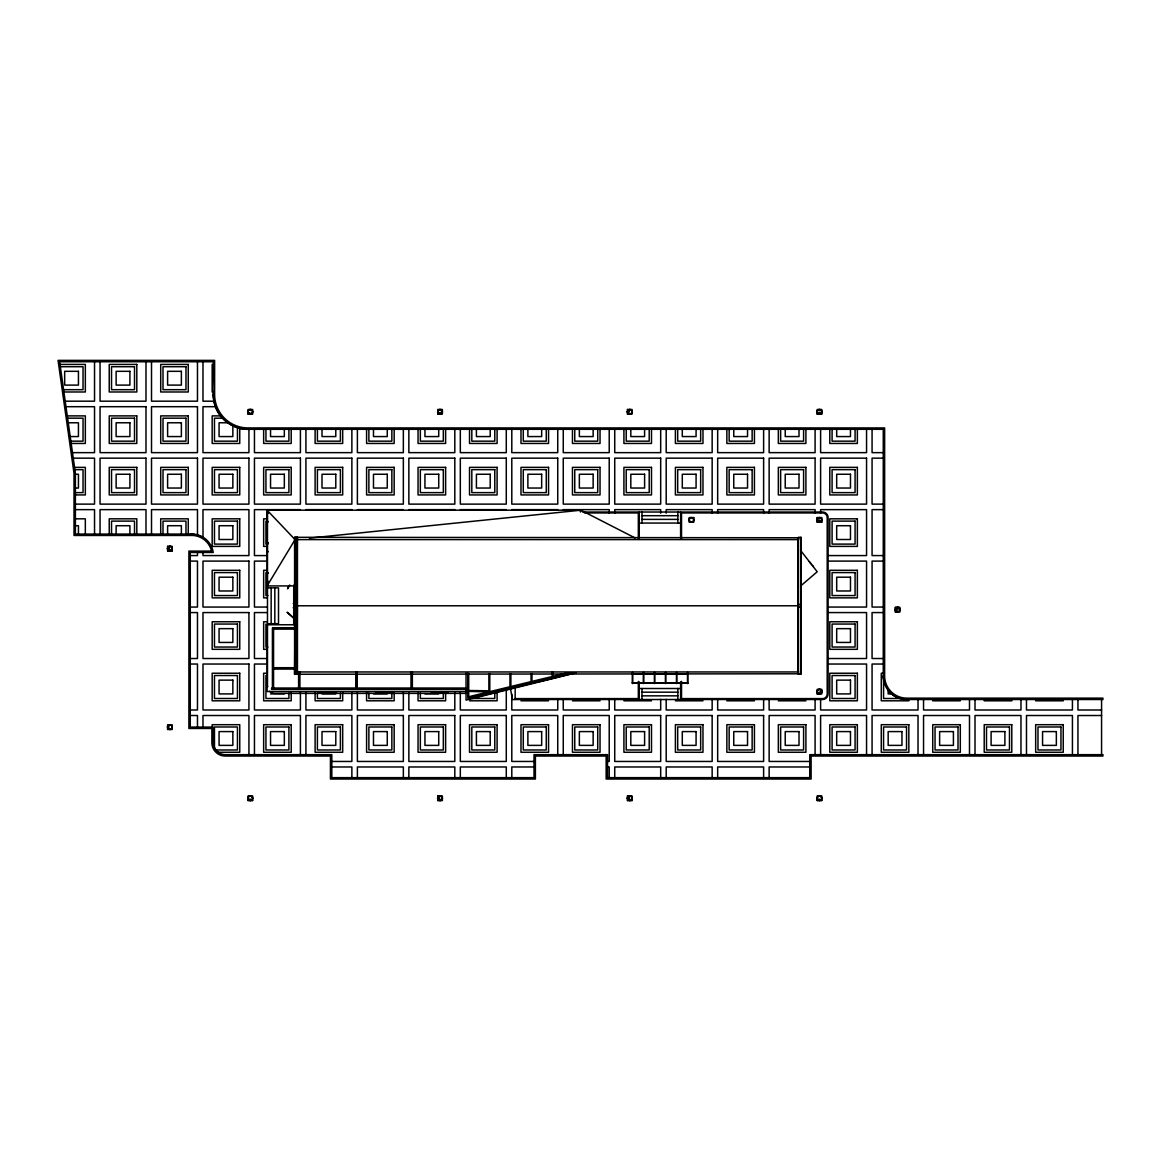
<?xml version="1.0" encoding="UTF-8"?>
<svg xmlns="http://www.w3.org/2000/svg" width="1161" height="1161" viewBox="0 0 1161 1161"><rect width="100%" height="100%" fill="white"/><g stroke="black" fill="none" stroke-linecap="round" stroke-linejoin="round"><path stroke-width="1.5" d="M295.054 607.159L294.589 674.251L297.347 674.251L297.347 537.311L294.589 537.311L294.589 674.251L801.003 673.786M296.882 604.402L297.347 537.311L297.347 674.251M296.882 673.786L297.347 607.159L294.589 607.159M437.537 798.086L439.714 798.144M627.245 411.618L629.088 411.618M627.216 798.246L629.088 798.086M820.246 692.087L820.246 691.201M167.605 729.456L167.605 724.856L172.191 724.856L172.191 729.456L167.605 729.456L169.129 726.713M627.477 414.085L629.001 411.357L627.477 409.499L632.063 409.499L632.063 414.085L627.477 414.085L627.477 409.499M898.077 609.148L898.861 607.45M295.054 585.928L267.103 585.928L295.054 539.604L267.103 510.187L580.848 510.187L635.125 537.964M289.118 585.536L287.58 588.816L289.8 585.042M800.539 586.073L817.213 571.763L800.539 550.358M248.048 414.085L252.648 414.085L252.648 409.499L248.048 409.499L248.048 414.085L249.905 412.561M437.77 414.085L442.356 414.085L442.356 409.499L437.77 409.499L437.77 414.085L439.627 412.561M248.048 800.553L249.905 799.029L252.648 800.553L252.648 795.967L248.048 795.967L248.048 800.553L252.648 800.553M817.184 414.085L819.042 412.561L821.785 414.085L821.785 409.499L817.184 409.499L817.184 414.085L821.785 414.085M437.77 800.553L442.356 800.553L442.356 795.967L437.77 795.967L437.77 800.553L439.627 799.029M817.184 522.189L819.042 520.65L821.785 522.189L821.785 517.588L817.184 517.588L817.184 522.189L821.785 522.189M895.32 611.934L899.906 611.934L899.906 607.334L895.32 607.334L895.32 611.934L897.163 610.396M817.184 693.944L821.785 693.944L821.785 689.344L817.184 689.344L817.184 693.944L819.042 692.406M817.184 800.553L819.042 799.029L821.785 800.553L821.785 795.967L817.184 795.967L817.184 800.553L821.785 800.553M809.275 561.576L811.002 563.796M813.469 566.684L812.41 565.334M819.042 519.127L817.184 517.588M441.412 413.926L440.411 412.373M820.682 413.592L819.681 412.445M820.667 522.087L819.681 520.534M478.245 696.426L483.281 694.917M467.97 699.154L574.144 672.814M537.79 681.928L546.396 679.94M546.787 679.838L569.978 674.091M570.53 673.946L573.723 672.916M576.132 672.799L466.04 700.112L466.04 673.235M567.903 672.683L553.057 676.297L553.057 672.016M571.473 672.77L467.796 697.906L467.796 673.191M538.573 681.217L548.819 678.735M552.462 677.85L573.316 672.799M309.421 538.124L580.848 510.187L580.718 511.74M798.246 671.972L798.246 539.589M884.058 682.117L883.26 676.036L883.26 429.309L248.048 429.309C237.381 429.309 226.946 424.157 220.445 415.696C208.472 400.356 214.829 379.4 213.247 361.753L59.632 361.753L75.392 473.224L75.392 534.089L192.958 534.075L203.146 537.253M60.009 364.423L85.333 364.423L85.333 391.983L63.913 391.983M213.247 364.423L212.173 364.423L212.173 391.983L213.247 391.983M60.343 366.716L83.041 366.716L83.041 389.69L63.579 389.69M65.205 401.184L94.534 401.184L94.534 361.753M213.972 401.184L202.986 401.184L202.986 361.753M65.988 406.698L94.534 406.698L94.534 452.645L72.475 452.645M215.511 406.698L202.986 406.698L202.986 452.645L248.933 452.645L248.933 429.309M627.216 411.792L629.059 411.792M67.28 415.885L85.333 415.885L85.333 443.458L71.184 443.458M220.605 415.885L212.173 415.885L212.173 443.458L239.746 443.458L239.746 428.264M67.614 418.178L83.041 418.178L83.041 441.165L70.85 441.165M222.622 418.178L214.466 418.178L214.466 441.165L237.454 441.165L237.454 427.582M68.252 422.778L78.44 422.778L78.44 436.565L70.211 436.565M227.846 422.778L219.066 422.778L219.066 436.565L232.853 436.565L232.853 425.739M883.26 452.645L872.071 452.645L872.071 429.309M73.259 458.16L94.534 458.16L94.534 504.121L75.392 504.121M883.26 458.16L872.071 458.16L872.071 504.121L883.26 504.121M74.551 467.361L85.333 467.361L85.333 494.934L75.392 494.934M74.885 469.654L83.041 469.654L83.041 492.627L75.392 492.627M75.392 474.254L78.44 474.254L78.44 488.041L75.392 488.041M75.392 509.635L94.534 509.635L94.534 534.089M300.409 509.635L254.448 509.635L254.448 555.582L266.827 555.582M305.923 509.635L351.87 509.635M357.385 509.635L403.346 509.635M408.861 509.635L454.807 509.635M460.322 509.635L506.283 509.635M511.798 509.635L557.744 509.635M563.259 509.635L609.22 509.635L609.22 513.162M883.26 509.635L872.071 509.635L872.071 555.582L883.26 555.582M582.619 512.03L822.598 512.03A5.515 5.515 0 0 1 828.112 517.545L828.112 694.002A5.515 5.515 0 0 1 822.598 699.517L512.407 699.517L510.318 687.762M268.147 512.886L266.856 512.886L266.856 521.942L268.147 521.942M584.433 512.944L638.332 512.944L638.332 538.806M266.943 513.336L268.06 513.336M642.004 515.702L677.85 515.702M75.392 518.822L85.333 518.822L85.333 534.089M267.088 518.822L263.649 518.822L263.649 546.396L267.088 546.396M642.004 519.388L677.85 519.388M266.943 521.478L268.06 521.478M639.247 523.06L680.607 523.06M75.392 525.715L78.44 525.715L78.44 534.089M801.003 537.761L294.589 537.311M296.882 539.604L798.71 539.604M268.147 542.797L266.856 542.797L266.856 551.852L268.147 551.852M266.943 543.261L268.06 543.261M267.93 544.103L265.942 544.103L265.942 521.115M167.605 546.352L172.191 546.352L172.191 550.938L167.605 550.938L167.605 546.352L169.129 548.21L167.605 550.938L169.448 549.414L172.191 550.938M167.344 548.645L169.201 548.471M266.943 551.388L268.06 551.388M190.273 555.582L197.472 555.582L197.472 552.476M827.677 555.582L866.556 555.582L866.556 509.635L820.609 509.635L820.609 513.162M190.273 561.097L197.472 561.097L197.472 607.058L190.273 607.058M266.827 561.097L254.448 561.097L254.448 607.058L266.827 607.058M827.677 561.097L866.556 561.097L866.556 607.058L827.677 607.058M883.26 561.097L872.071 561.097L872.071 607.058L883.26 607.058M267.088 570.298L263.649 570.298L263.649 597.871L267.088 597.871M268.147 572.707L266.856 572.707L266.856 581.763L268.147 581.763M266.943 573.171L268.06 573.171M266.943 581.313L268.06 581.313M267.48 587.858L278.509 587.858L278.509 623.704L267.48 623.704M295.054 591.529L294.168 591.529L294.168 620.018L295.054 620.018M267.93 595.564L265.942 595.564L265.942 572.591M294.168 603.401L293.254 603.401L294.168 603.894M297.347 604.402L294.589 604.402L295.054 537.761L295.054 673.786M798.246 604.402L801.003 604.402M294.168 605.781L295.054 605.781M296.882 605.781L798.71 605.781M798.246 607.159L801.003 607.159M294.168 607.653L293.254 607.653L294.168 608.161M190.273 612.573L197.472 612.573L197.472 658.519L190.273 658.519M266.827 612.573L254.448 612.573L254.448 658.519L266.827 658.519M827.677 612.573L866.556 612.573L866.556 658.519L827.677 658.519M883.26 612.573L872.071 612.573L872.071 658.519L883.26 658.519M267.088 621.759L263.649 621.759L263.649 649.333L267.088 649.333M295.054 624.763L267.103 624.763L267.103 691.521L466.475 691.521M295.054 627.724L272.777 627.724L272.777 689.358M295.054 628.086L272.414 628.086L272.414 689.358M272.777 628.507L295.054 628.507M272.777 628.87L295.054 628.87M267.93 647.04L265.942 647.04L265.942 624.052M190.273 664.034L197.472 664.034L197.472 709.995L190.273 709.995M266.827 664.034L254.448 664.034L254.448 709.995L300.409 709.995L300.409 692.319M827.677 664.034L866.556 664.034L866.556 709.995L820.609 709.995L820.609 699.386M883.26 664.034L872.071 664.034L872.071 709.995L918.032 709.995L918.032 699.517M272.777 667.706L295.054 667.706M272.777 668.068L295.054 668.068M272.777 668.475L295.054 668.475M272.777 668.852L295.054 668.852M296.882 671.958L798.71 671.958M267.088 673.235L263.649 673.235L263.649 700.809L291.208 700.809L291.208 692.188M883.26 673.235L881.272 673.235L881.272 700.809L908.845 700.809L908.845 699.517M632.382 674.207L687.776 674.207M632.382 682.755L687.776 682.755M632.382 682.958L687.776 682.958M466.49 688.212L271.616 688.212L271.616 689.358L466.49 689.358M271.616 688.575L466.49 688.575M639.247 688.502L680.607 688.502M271.616 688.981L466.49 688.981M319.768 692.29L335.834 692.507L319.768 692.507L319.768 691.651M376.527 692.29L391.852 692.29M431.907 692.29L447.232 692.507L431.907 692.507L431.907 691.651M642.004 692.174L677.85 692.174M465.532 693.378L274.707 693.378A7.227 7.227 0 0 1 269.599 691.259M270.542 693.915L284.329 693.915M322.003 693.915L335.79 693.915M373.479 693.915L387.266 693.915M424.941 693.915L438.727 693.915M486.749 693.915L490.203 693.915M891.59 693.915L888.165 693.915L888.165 690.389M642.004 695.845L677.85 695.845M471.816 698.501L494.789 698.501L494.789 693.204M515.165 698.603L638.332 698.603L638.332 681.376M900.022 698.501L883.565 698.501L883.565 675.528M888.121 690.331C892.504 696.049 899.557 699.517 906.756 699.517L1102.95 699.517L1102.95 698.138L906.756 698.138A22.117 22.117 0 0 1 884.638 676.036L884.638 427.93L248.048 427.93A33.422 33.422 0 0 1 214.625 394.508L214.625 360.374L58.05 360.374L74.014 473.325L74.014 535.468L192.886 535.453A20.347 20.347 0 0 1 211.346 550.212L211.534 551.098L188.895 551.098L188.895 728.469L211.868 728.469L211.868 742.721A13.322 13.322 0 0 0 225.19 756.043L330.435 756.043L330.435 779.031L535.395 779.031L535.395 756.043L606.158 756.043L606.158 779.031L811.118 779.031L811.118 756.043L1102.95 756.043L1102.95 754.665L809.739 754.665L809.739 777.652L607.537 777.652L607.537 754.665L534.016 754.665L534.016 777.652L331.814 777.652L331.814 754.665L225.19 754.665A11.944 11.944 0 0 1 213.247 742.721L213.247 727.091L190.273 727.091L190.273 552.476L213.247 552.476A21.725 21.725 0 0 0 190.273 534.089M469.523 700.809L497.097 700.809L497.097 692.188M520.984 700.809L548.558 700.809M572.46 700.809L600.034 700.809M623.921 700.809L651.495 700.809M675.397 700.809L702.971 700.809M726.859 700.809L754.432 700.809M778.334 700.809L805.908 700.809M1101.571 709.995L1077.945 709.995L1077.945 699.517M190.273 715.51L197.472 715.51L197.472 727.091M1101.571 715.51L1077.945 715.51L1077.945 754.665M214.161 747.292L215.714 749.991L237.454 749.977L237.454 726.989L214.466 726.989L214.466 747.931M218.021 752.27L239.746 752.27L239.746 724.696L212.173 724.696L212.173 727.091M331.814 761.456L351.87 761.456L351.87 715.51L305.923 715.51L305.923 754.665M534.016 761.456L511.798 761.456L511.798 715.51L557.744 715.51L557.744 754.665M607.537 761.456L609.22 761.456L609.22 715.51L563.259 715.51L563.259 754.665M809.739 761.456L769.133 761.456L769.133 715.51L815.095 715.51L815.095 754.665M331.814 766.971L351.87 766.971L351.87 777.652M534.016 766.971L511.798 766.971L511.798 777.652M607.537 766.971L609.22 766.971L609.22 777.652M809.739 766.971L769.133 766.971L769.133 777.652M627.477 795.967L632.063 795.967L632.063 800.553L627.477 800.553L627.477 795.967L629.001 797.825L627.477 800.553L629.335 799.029L632.063 800.553M219.226 753.068L215.714 749.991M895.32 607.334L896.843 609.191M437.77 795.967L439.293 797.825M819.84 412.373L820.827 413.926M819.84 520.476L820.827 522.015M534.394 682.683L532.086 683.249M473.63 696.963L473.804 697.717M267.48 686.151L267.538 687.094A7.227 7.227 0 0 1 267.48 686.151L267.48 510.187M1101.571 699.517L1101.571 754.665M1072.43 699.517L1072.43 709.995L1026.484 709.995L1026.484 699.517M1072.43 754.665L1072.43 715.51L1026.484 715.51L1026.484 754.665M1063.244 699.517L1063.244 700.809L1035.67 700.809L1035.67 699.517M1020.969 699.517L1020.969 709.995L975.008 709.995L975.008 699.517M1020.969 754.665L1020.969 715.51L975.008 715.51L975.008 754.665M1011.782 699.517L1011.782 700.809L984.209 700.809L984.209 699.517M969.493 699.517L969.493 709.995L923.546 709.995L923.546 699.517M969.493 754.665L969.493 715.51L923.546 715.51L923.546 754.665M960.307 699.517L960.307 700.809L932.733 700.809L932.733 699.517M918.032 754.665L918.032 715.51L872.071 715.51L872.071 754.665M866.556 429.309L866.556 452.645L820.609 452.645L820.609 429.309M866.556 754.665L866.556 715.51L820.609 715.51L820.609 754.665M857.369 429.309L857.369 443.458L829.796 443.458L829.796 429.309M855.077 429.309L855.077 441.165L832.089 441.165L832.089 429.309M850.476 429.309L850.476 436.565L836.689 436.565L836.689 429.309M815.095 429.309L815.095 452.645L769.133 452.645L769.133 429.309M815.095 513.162L815.095 509.635L769.133 509.635L769.133 513.162M815.095 699.386L815.095 709.995L769.133 709.995L769.133 699.386M805.908 429.309L805.908 443.458L778.334 443.458L778.334 429.309M803.601 429.309L803.601 441.165L780.627 441.165L780.627 429.309M800.539 537.761L800.539 673.786M799.015 429.309L799.015 436.565L785.228 436.565L785.228 429.309M763.619 429.309L763.619 452.645L717.672 452.645L717.672 429.309M763.619 513.162L763.619 509.635L717.672 509.635L717.672 513.162M763.619 699.386L763.619 709.995L717.672 709.995L717.672 699.386M763.619 777.652L763.619 766.971L717.672 766.971L717.672 777.652M754.432 429.309L754.432 443.458L726.859 443.458L726.859 429.309M752.139 429.309L752.139 441.165L729.152 441.165L729.152 429.309M747.539 429.309L747.539 436.565L733.752 436.565L733.752 429.309M712.157 429.309L712.157 452.645L666.196 452.645L666.196 429.309M712.157 513.162L712.157 509.635L666.196 509.635L666.196 513.162M712.157 699.386L712.157 709.995L666.196 709.995L666.196 699.386M712.157 777.652L712.157 766.971L666.196 766.971L666.196 777.652M702.971 429.309L702.971 443.458L675.397 443.458L675.397 429.309M700.663 429.309L700.663 441.165L677.69 441.165L677.69 429.309M696.078 429.309L696.078 436.565L682.291 436.565L682.291 429.309M687.776 672.408L687.776 683.495M687.501 672.408L687.501 683.495M681.522 538.806L681.522 512.944L822.598 512.944A4.6 4.6 0 0 1 827.198 517.545L827.198 694.002A4.6 4.6 0 0 1 822.598 698.603L681.522 698.603L681.522 681.376M680.607 512.03L680.607 537.949M680.607 681.884L680.607 699.517M677.85 512.03L677.85 523.06M677.85 688.502L677.85 699.517M676.747 672.408L676.747 683.495M676.471 672.408L676.471 683.495M665.717 672.408L665.717 683.495M665.442 672.408L665.442 683.495M660.682 429.309L660.682 452.645L614.735 452.645L614.735 429.309M660.682 513.162L660.682 509.635L614.735 509.635L614.735 513.162M660.682 699.386L660.682 709.995L614.735 709.995L614.735 699.386M660.682 777.652L660.682 766.971L614.735 766.971L614.735 777.652M654.702 672.408L654.702 683.495M654.427 672.408L654.427 683.495M651.495 429.309L651.495 443.458L623.921 443.458L623.921 429.309M649.202 429.309L649.202 441.165L626.214 441.165L626.214 429.309M644.602 429.309L644.602 436.565L630.815 436.565L630.815 429.309M643.673 672.408L643.673 683.495M643.397 672.408L643.397 683.495M642.004 512.03L642.004 523.06M642.004 688.502L642.004 699.517M639.247 512.03L639.247 537.949M639.247 681.884L639.247 699.517M632.658 672.408L632.658 683.495M632.382 672.408L632.382 683.495M609.22 429.309L609.22 452.645L563.259 452.645L563.259 429.309M609.22 699.386L609.22 709.995L563.259 709.995L563.259 699.386M600.034 429.309L600.034 443.458L572.46 443.458L572.46 429.309M597.726 429.309L597.726 441.165L574.753 441.165L574.753 429.309M593.14 429.309L593.14 436.565L579.354 436.565L579.354 429.309M580.297 510.753L580.297 511.798M557.744 429.309L557.744 452.645L511.798 452.645L511.798 429.309M557.744 699.386L557.744 709.995L511.798 709.995L511.798 694.089M552.128 672.001L552.128 676.515L531.97 681.405L531.97 673.612M548.558 429.309L548.558 443.458L520.984 443.458L520.984 429.309M546.265 429.309L546.265 441.165L523.277 441.165L523.277 429.309M541.665 429.309L541.665 436.565L527.878 436.565L527.878 429.309M531.041 673.612L531.041 681.623L510.884 686.514L510.884 673.612M515.165 686.166L515.165 699.517M509.955 673.612L509.955 686.746L489.797 691.637L489.797 673.612M506.283 429.309L506.283 452.645L460.322 452.645L460.322 429.309M506.283 688.778L506.283 709.995L460.322 709.995L460.322 692.319M506.283 777.652L506.283 766.971L460.322 766.971L460.322 777.652M497.097 429.309L497.097 443.458L469.523 443.458L469.523 429.309M494.789 429.309L494.789 441.165L471.816 441.165L471.816 429.309M490.203 429.309L490.203 436.565L476.416 436.565L476.416 429.309M488.868 673.612L488.868 690.81L468.71 690.476L468.71 673.612M454.807 429.309L454.807 452.645L408.861 452.645L408.861 429.309M454.807 692.319L454.807 709.995L408.861 709.995L408.861 692.319M454.807 777.652L454.807 766.971L408.861 766.971L408.861 777.652M447.682 691.811L447.682 692.667L431.442 692.667L431.442 691.811M445.621 429.309L445.621 443.458L418.047 443.458L418.047 429.309M445.621 692.188L445.621 700.809L418.047 700.809L418.047 692.188M443.328 429.309L443.328 441.165L420.34 441.165L420.34 429.309M443.328 693.204L443.328 698.501L420.34 698.501L420.34 693.204M438.727 429.309L438.727 436.565L424.941 436.565L424.941 429.309M412.344 671.958L412.344 688.981M411.981 671.958L411.981 688.981M411.56 671.958L411.56 688.981M411.197 671.958L411.197 688.981M403.346 429.309L403.346 452.645L357.385 452.645L357.385 429.309M403.346 692.319L403.346 709.995L357.385 709.995L357.385 692.319M403.346 777.652L403.346 766.971L357.385 766.971L357.385 777.652M394.16 429.309L394.16 443.458L366.586 443.458L366.586 429.309M394.16 692.188L394.16 700.809L366.586 700.809L366.586 692.188M392.316 691.811L392.316 692.667L376.062 692.667L376.062 691.811M391.852 429.309L391.852 441.165L368.879 441.165L368.879 429.309M391.852 691.651L391.852 692.507L376.527 692.507L376.527 691.651M391.852 693.204L391.852 698.501L368.879 698.501L368.879 693.204M387.266 429.309L387.266 436.565L373.479 436.565L373.479 429.309M357.196 671.958L357.196 688.981M356.833 671.958L356.833 688.981M356.412 671.958L356.412 688.981M356.05 671.958L356.05 688.981M351.87 429.309L351.87 452.645L305.923 452.645L305.923 429.309M351.87 692.319L351.87 709.995L305.923 709.995L305.923 692.319M342.684 429.309L342.684 443.458L315.11 443.458L315.11 429.309M342.684 692.188L342.684 700.809L315.11 700.809L315.11 692.188M340.391 429.309L340.391 441.165L317.403 441.165L317.403 429.309M340.391 693.204L340.391 698.501L317.403 698.501L317.403 693.204M336.313 691.811L336.313 692.667L319.29 692.667L319.29 691.811M335.79 429.309L335.79 436.565L322.003 436.565L322.003 429.309M300.409 429.309L300.409 452.645L254.448 452.645L254.448 429.309M300.409 754.665L300.409 715.51L254.448 715.51L254.448 754.665M299.756 671.958L299.756 688.981M299.393 671.958L299.393 688.981M298.972 671.958L298.972 688.981M298.609 671.958L298.609 688.981M293.98 585.318L293.98 624.458M293.718 585.318L293.718 624.458M291.208 429.309L291.208 443.458L263.649 443.458L263.649 429.309M288.915 429.309L288.915 441.165L265.942 441.165L265.942 429.309M288.915 693.204L288.915 698.501L265.942 698.501L265.942 675.528M284.329 429.309L284.329 436.565L270.542 436.565L270.542 429.309M274.823 587.858L274.823 623.704M273.561 628.086L273.561 689.358M273.198 628.086L273.198 689.358M271.152 587.858L271.152 623.704M267.306 512.886L267.306 521.942M267.306 542.797L267.306 551.852M267.306 572.707L267.306 581.763M267.103 510.187L267.103 585.928M248.933 754.665L248.933 715.51L202.986 715.51L202.986 727.091M202.986 537.166L202.986 509.635L248.933 509.635L248.933 555.582L202.986 555.582L202.986 552.476M197.472 361.753L197.472 401.184L151.511 401.184L151.511 361.753M197.472 534.829L197.472 509.635L151.511 509.635L151.511 534.089M188.271 534.089L188.271 518.822L160.711 518.822L160.711 534.089M185.978 534.089L185.978 521.115L163.004 521.115L163.004 534.089M181.377 534.089L181.377 525.715L167.605 525.715L167.605 534.089M145.996 361.753L145.996 401.184L100.049 401.184L100.049 361.753M145.996 534.089L145.996 509.635L100.049 509.635L100.049 534.089M136.809 534.089L136.809 518.822L109.236 518.822L109.236 534.089M134.516 534.089L134.516 521.115L111.529 521.115L111.529 534.089M129.916 534.089L129.916 525.715L116.129 525.715L116.129 534.089M906.756 699.517A23.496 23.496 0 0 1 883.26 676.036M248.048 429.309A34.801 34.801 0 0 1 213.247 394.508M287.246 612.369L294.023 618.378L287.246 612.369M488.868 691.854L468.71 696.745L468.71 691.39L488.868 691.854M136.809 364.423L109.236 364.423L109.236 391.983L136.809 391.983L136.809 364.423M188.271 364.423L160.711 364.423L160.711 391.983L188.271 391.983L188.271 364.423M134.516 366.716L111.529 366.716L111.529 389.69L134.516 389.69L134.516 366.716M185.978 366.716L163.004 366.716L163.004 389.69L185.978 389.69L185.978 366.716M78.44 371.317L64.668 371.317L64.668 385.104L78.44 385.104L78.44 371.317M129.916 371.317L116.129 371.317L116.129 385.104L129.916 385.104L129.916 371.317M181.377 371.317L167.605 371.317L167.605 385.104L181.377 385.104L181.377 371.317M145.996 406.698L100.049 406.698L100.049 452.645L145.996 452.645L145.996 406.698M197.472 406.698L151.511 406.698L151.511 452.645L197.472 452.645L197.472 406.698M136.809 415.885L109.236 415.885L109.236 443.458L136.809 443.458L136.809 415.885M188.271 415.885L160.711 415.885L160.711 443.458L188.271 443.458L188.271 415.885M134.516 418.178L111.529 418.178L111.529 441.165L134.516 441.165L134.516 418.178M185.978 418.178L163.004 418.178L163.004 441.165L185.978 441.165L185.978 418.178M129.916 422.778L116.129 422.778L116.129 436.565L129.916 436.565L129.916 422.778M181.377 422.778L167.605 422.778L167.605 436.565L181.377 436.565L181.377 422.778M145.996 458.16L100.049 458.16L100.049 504.121L145.996 504.121L145.996 458.16M197.472 458.16L151.511 458.16L151.511 504.121L197.472 504.121L197.472 458.16M248.933 458.16L202.986 458.16L202.986 504.121L248.933 504.121L248.933 458.16M300.409 458.16L254.448 458.16L254.448 504.121L300.409 504.121L300.409 458.16M351.87 458.16L305.923 458.16L305.923 504.121L351.87 504.121L351.87 458.16M403.346 458.16L357.385 458.16L357.385 504.121L403.346 504.121L403.346 458.16M454.807 458.16L408.861 458.16L408.861 504.121L454.807 504.121L454.807 458.16M506.283 458.16L460.322 458.16L460.322 504.121L506.283 504.121L506.283 458.16M557.744 458.16L511.798 458.16L511.798 504.121L557.744 504.121L557.744 458.16M609.22 458.16L563.259 458.16L563.259 504.121L609.22 504.121L609.22 458.16M660.682 458.16L614.735 458.16L614.735 504.121L660.682 504.121L660.682 458.16M712.157 458.16L666.196 458.16L666.196 504.121L712.157 504.121L712.157 458.16M763.619 458.16L717.672 458.16L717.672 504.121L763.619 504.121L763.619 458.16M815.095 458.16L769.133 458.16L769.133 504.121L815.095 504.121L815.095 458.16M866.556 458.16L820.609 458.16L820.609 504.121L866.556 504.121L866.556 458.16M136.809 467.361L109.236 467.361L109.236 494.934L136.809 494.934L136.809 467.361M188.271 467.361L160.711 467.361L160.711 494.934L188.271 494.934L188.271 467.361M239.746 467.361L212.173 467.361L212.173 494.934L239.746 494.934L239.746 467.361M291.208 467.361L263.649 467.361L263.649 494.934L291.208 494.934L291.208 467.361M342.684 467.361L315.11 467.361L315.11 494.934L342.684 494.934L342.684 467.361M394.16 467.361L366.586 467.361L366.586 494.934L394.16 494.934L394.16 467.361M445.621 467.361L418.047 467.361L418.047 494.934L445.621 494.934L445.621 467.361M497.097 467.361L469.523 467.361L469.523 494.934L497.097 494.934L497.097 467.361M548.558 467.361L520.984 467.361L520.984 494.934L548.558 494.934L548.558 467.361M600.034 467.361L572.46 467.361L572.46 494.934L600.034 494.934L600.034 467.361M651.495 467.361L623.921 467.361L623.921 494.934L651.495 494.934L651.495 467.361M702.971 467.361L675.397 467.361L675.397 494.934L702.971 494.934L702.971 467.361M754.432 467.361L726.859 467.361L726.859 494.934L754.432 494.934L754.432 467.361M805.908 467.361L778.334 467.361L778.334 494.934L805.908 494.934L805.908 467.361M857.369 467.361L829.796 467.361L829.796 494.934L857.369 494.934L857.369 467.361M134.516 469.654L111.529 469.654L111.529 492.627L134.516 492.627L134.516 469.654M185.978 469.654L163.004 469.654L163.004 492.627L185.978 492.627L185.978 469.654M237.454 469.654L214.466 469.654L214.466 492.627L237.454 492.627L237.454 469.654M288.915 469.654L265.942 469.654L265.942 492.627L288.915 492.627L288.915 469.654M340.391 469.654L317.403 469.654L317.403 492.627L340.391 492.627L340.391 469.654M391.852 469.654L368.879 469.654L368.879 492.627L391.852 492.627L391.852 469.654M443.328 469.654L420.34 469.654L420.34 492.627L443.328 492.627L443.328 469.654M494.789 469.654L471.816 469.654L471.816 492.627L494.789 492.627L494.789 469.654M546.265 469.654L523.277 469.654L523.277 492.627L546.265 492.627L546.265 469.654M597.726 469.654L574.753 469.654L574.753 492.627L597.726 492.627L597.726 469.654M649.202 469.654L626.214 469.654L626.214 492.627L649.202 492.627L649.202 469.654M700.663 469.654L677.69 469.654L677.69 492.627L700.663 492.627L700.663 469.654M752.139 469.654L729.152 469.654L729.152 492.627L752.139 492.627L752.139 469.654M803.601 469.654L780.627 469.654L780.627 492.627L803.601 492.627L803.601 469.654M855.077 469.654L832.089 469.654L832.089 492.627L855.077 492.627L855.077 469.654M129.916 474.254L116.129 474.254L116.129 488.041L129.916 488.041L129.916 474.254M181.377 474.254L167.605 474.254L167.605 488.041L181.377 488.041L181.377 474.254M232.853 474.254L219.066 474.254L219.066 488.041L232.853 488.041L232.853 474.254M284.329 474.254L270.542 474.254L270.542 488.041L284.329 488.041L284.329 474.254M335.79 474.254L322.003 474.254L322.003 488.041L335.79 488.041L335.79 474.254M387.266 474.254L373.479 474.254L373.479 488.041L387.266 488.041L387.266 474.254M438.727 474.254L424.941 474.254L424.941 488.041L438.727 488.041L438.727 474.254M490.203 474.254L476.416 474.254L476.416 488.041L490.203 488.041L490.203 474.254M541.665 474.254L527.878 474.254L527.878 488.041L541.665 488.041L541.665 474.254M593.14 474.254L579.354 474.254L579.354 488.041L593.14 488.041L593.14 474.254M644.602 474.254L630.815 474.254L630.815 488.041L644.602 488.041L644.602 474.254M696.078 474.254L682.291 474.254L682.291 488.041L696.078 488.041L696.078 474.254M747.539 474.254L733.752 474.254L733.752 488.041L747.539 488.041L747.539 474.254M799.015 474.254L785.228 474.254L785.228 488.041L799.015 488.041L799.015 474.254M850.476 474.254L836.689 474.254L836.689 488.041L850.476 488.041L850.476 474.254M693.77 517.588L689.17 517.588L689.17 522.189L693.77 522.189L693.77 517.588M239.746 518.822L212.173 518.822L212.173 546.396L239.746 546.396L239.746 518.822M857.369 518.822L829.796 518.822L829.796 546.396L857.369 546.396L857.369 518.822M237.454 521.115L214.466 521.115L214.466 544.103L237.454 544.103L237.454 521.115M855.077 521.115L832.089 521.115L832.089 544.103L855.077 544.103L855.077 521.115M232.853 525.715L219.066 525.715L219.066 539.502L232.853 539.502L232.853 525.715M850.476 525.715L836.689 525.715L836.689 539.502L850.476 539.502L850.476 525.715M801.003 537.311L798.246 537.311L798.246 674.251L801.003 674.251L801.003 537.311M248.933 561.097L202.986 561.097L202.986 607.058L248.933 607.058L248.933 561.097M239.746 570.298L212.173 570.298L212.173 597.871L239.746 597.871L239.746 570.298M857.369 570.298L829.796 570.298L829.796 597.871L857.369 597.871L857.369 570.298M237.454 572.591L214.466 572.591L214.466 595.564L237.454 595.564L237.454 572.591M855.077 572.591L832.089 572.591L832.089 595.564L855.077 595.564L855.077 572.591M232.853 577.191L219.066 577.191L219.066 590.978L232.853 590.978L232.853 577.191M850.476 577.191L836.689 577.191L836.689 590.978L850.476 590.978L850.476 577.191M248.933 612.573L202.986 612.573L202.986 658.519L248.933 658.519L248.933 612.573M239.746 621.759L212.173 621.759L212.173 649.333L239.746 649.333L239.746 621.759M857.369 621.759L829.796 621.759L829.796 649.333L857.369 649.333L857.369 621.759M237.454 624.052L214.466 624.052L214.466 647.04L237.454 647.04L237.454 624.052M855.077 624.052L832.089 624.052L832.089 647.04L855.077 647.04L855.077 624.052M232.853 628.652L219.066 628.652L219.066 642.439L232.853 642.439L232.853 628.652M850.476 628.652L836.689 628.652L836.689 642.439L850.476 642.439L850.476 628.652M248.933 664.034L202.986 664.034L202.986 709.995L248.933 709.995L248.933 664.034M239.746 673.235L212.173 673.235L212.173 700.809L239.746 700.809L239.746 673.235M857.369 673.235L829.796 673.235L829.796 700.809L857.369 700.809L857.369 673.235M237.454 675.528L214.466 675.528L214.466 698.501L237.454 698.501L237.454 675.528M855.077 675.528L832.089 675.528L832.089 698.501L855.077 698.501L855.077 675.528M232.853 680.128L219.066 680.128L219.066 693.915L232.853 693.915L232.853 680.128M850.476 680.128L836.689 680.128L836.689 693.915L850.476 693.915L850.476 680.128M403.346 715.51L357.385 715.51L357.385 761.456L403.346 761.456L403.346 715.51M454.807 715.51L408.861 715.51L408.861 761.456L454.807 761.456L454.807 715.51M506.283 715.51L460.322 715.51L460.322 761.456L506.283 761.456L506.283 715.51M660.682 715.51L614.735 715.51L614.735 761.456L660.682 761.456L660.682 715.51M712.157 715.51L666.196 715.51L666.196 761.456L712.157 761.456L712.157 715.51M763.619 715.51L717.672 715.51L717.672 761.456L763.619 761.456L763.619 715.51M291.208 724.696L263.649 724.696L263.649 752.27L291.208 752.27L291.208 724.696M342.684 724.696L315.11 724.696L315.11 752.27L342.684 752.27L342.684 724.696M394.16 724.696L366.586 724.696L366.586 752.27L394.16 752.27L394.16 724.696M445.621 724.696L418.047 724.696L418.047 752.27L445.621 752.27L445.621 724.696M497.097 724.696L469.523 724.696L469.523 752.27L497.097 752.27L497.097 724.696M548.558 724.696L520.984 724.696L520.984 752.27L548.558 752.27L548.558 724.696M600.034 724.696L572.46 724.696L572.46 752.27L600.034 752.27L600.034 724.696M651.495 724.696L623.921 724.696L623.921 752.27L651.495 752.27L651.495 724.696M702.971 724.696L675.397 724.696L675.397 752.27L702.971 752.27L702.971 724.696M754.432 724.696L726.859 724.696L726.859 752.27L754.432 752.27L754.432 724.696M805.908 724.696L778.334 724.696L778.334 752.27L805.908 752.27L805.908 724.696M857.369 724.696L829.796 724.696L829.796 752.27L857.369 752.27L857.369 724.696M908.845 724.696L881.272 724.696L881.272 752.27L908.845 752.27L908.845 724.696M960.307 724.696L932.733 724.696L932.733 752.27L960.307 752.27L960.307 724.696M1011.782 724.696L984.209 724.696L984.209 752.27L1011.782 752.27L1011.782 724.696M1063.244 724.696L1035.67 724.696L1035.67 752.27L1063.244 752.27L1063.244 724.696M288.915 726.989L265.942 726.989L265.942 749.977L288.915 749.977L288.915 726.989M340.391 726.989L317.403 726.989L317.403 749.977L340.391 749.977L340.391 726.989M391.852 726.989L368.879 726.989L368.879 749.977L391.852 749.977L391.852 726.989M443.328 726.989L420.34 726.989L420.34 749.977L443.328 749.977L443.328 726.989M494.789 726.989L471.816 726.989L471.816 749.977L494.789 749.977L494.789 726.989M546.265 726.989L523.277 726.989L523.277 749.977L546.265 749.977L546.265 726.989M597.726 726.989L574.753 726.989L574.753 749.977L597.726 749.977L597.726 726.989M649.202 726.989L626.214 726.989L626.214 749.977L649.202 749.977L649.202 726.989M700.663 726.989L677.69 726.989L677.69 749.977L700.663 749.977L700.663 726.989M752.139 726.989L729.152 726.989L729.152 749.977L752.139 749.977L752.139 726.989M803.601 726.989L780.627 726.989L780.627 749.977L803.601 749.977L803.601 726.989M855.077 726.989L832.089 726.989L832.089 749.977L855.077 749.977L855.077 726.989M906.538 726.989L883.565 726.989L883.565 749.977L906.538 749.977L906.538 726.989M958.014 726.989L935.04 726.989L935.04 749.977L958.014 749.977L958.014 726.989M1009.475 726.989L986.502 726.989L986.502 749.977L1009.475 749.977L1009.475 726.989M1060.951 726.989L1037.978 726.989L1037.978 749.977L1060.951 749.977L1060.951 726.989M232.853 731.59L219.066 731.59L219.066 745.377L232.853 745.377L232.853 731.59M284.329 731.59L270.542 731.59L270.542 745.377L284.329 745.377L284.329 731.59M335.79 731.59L322.003 731.59L322.003 745.377L335.79 745.377L335.79 731.59M387.266 731.59L373.479 731.59L373.479 745.377L387.266 745.377L387.266 731.59M438.727 731.59L424.941 731.59L424.941 745.377L438.727 745.377L438.727 731.59M490.203 731.59L476.416 731.59L476.416 745.377L490.203 745.377L490.203 731.59M541.665 731.59L527.878 731.59L527.878 745.377L541.665 745.377L541.665 731.59M593.14 731.59L579.354 731.59L579.354 745.377L593.14 745.377L593.14 731.59M644.602 731.59L630.815 731.59L630.815 745.377L644.602 745.377L644.602 731.59M696.078 731.59L682.291 731.59L682.291 745.377L696.078 745.377L696.078 731.59M747.539 731.59L733.752 731.59L733.752 745.377L747.539 745.377L747.539 731.59M799.015 731.59L785.228 731.59L785.228 745.377L799.015 745.377L799.015 731.59M850.476 731.59L836.689 731.59L836.689 745.377L850.476 745.377L850.476 731.59M901.952 731.59L888.165 731.59L888.165 745.377L901.952 745.377L901.952 731.59M953.413 731.59L939.626 731.59L939.626 745.377L953.413 745.377L953.413 731.59M1004.889 731.59L991.102 731.59L991.102 745.377L1004.889 745.377L1004.889 731.59M1056.35 731.59L1042.563 731.59L1042.563 745.377L1056.35 745.377L1056.35 731.59M896.248 611.296A2.133 2.133 0 0 0 899.688 609.96A2.133 2.133 0 0 0 896.829 607.653A2.133 2.133 0 0 0 896.248 611.296M896.089 611.499A2.395 2.395 0 0 0 899.949 610.004A2.395 2.395 0 0 0 896.727 607.406A2.395 2.395 0 0 0 896.089 611.499M168.534 728.803A2.133 2.133 0 0 0 171.973 727.483A2.133 2.133 0 0 0 169.114 725.161A2.133 2.133 0 0 0 168.534 728.803M168.374 729.006A2.395 2.395 0 0 0 172.234 727.512A2.395 2.395 0 0 0 169.013 724.914A2.395 2.395 0 0 0 168.374 729.006M168.534 550.299A2.133 2.133 0 0 0 171.973 548.979A2.133 2.133 0 0 0 169.114 546.657A2.133 2.133 0 0 0 168.534 550.299M168.374 550.503A2.395 2.395 0 0 0 172.234 549.008A2.395 2.395 0 0 0 169.013 546.41A2.395 2.395 0 0 0 168.374 550.503M818.128 799.914A2.133 2.133 0 0 0 821.567 798.594A2.133 2.133 0 0 0 818.694 796.272A2.133 2.133 0 0 0 818.128 799.914M817.968 800.118A2.395 2.395 0 0 0 821.814 798.623A2.395 2.395 0 0 0 818.607 796.025A2.395 2.395 0 0 0 817.968 800.118M438.698 799.914A2.133 2.133 0 0 0 442.138 798.594A2.133 2.133 0 0 0 439.279 796.272A2.133 2.133 0 0 0 438.698 799.914M438.539 800.118A2.395 2.395 0 0 0 442.399 798.623A2.395 2.395 0 0 0 439.177 796.025A2.395 2.395 0 0 0 438.539 800.118M628.42 799.914A2.133 2.133 0 0 0 631.86 798.594A2.133 2.133 0 0 0 628.986 796.272A2.133 2.133 0 0 0 628.42 799.914M628.246 800.118A2.395 2.395 0 0 0 632.106 798.623A2.395 2.395 0 0 0 628.885 796.025A2.395 2.395 0 0 0 628.246 800.118M248.991 799.914A2.133 2.133 0 0 0 252.43 798.594A2.133 2.133 0 0 0 249.571 796.272A2.133 2.133 0 0 0 248.991 799.914M248.831 800.118A2.395 2.395 0 0 0 252.692 798.623A2.395 2.395 0 0 0 249.47 796.025A2.395 2.395 0 0 0 248.831 800.118M248.991 413.447A2.133 2.133 0 0 0 252.43 412.126A2.133 2.133 0 0 0 249.571 409.804A2.133 2.133 0 0 0 248.991 413.447M248.831 413.65A2.395 2.395 0 0 0 252.692 412.155A2.395 2.395 0 0 0 249.47 409.557A2.395 2.395 0 0 0 248.831 413.65M438.698 413.447A2.133 2.133 0 0 0 442.138 412.126A2.133 2.133 0 0 0 439.279 409.804A2.133 2.133 0 0 0 438.698 413.447M438.539 413.65A2.395 2.395 0 0 0 442.399 412.155A2.395 2.395 0 0 0 439.177 409.557A2.395 2.395 0 0 0 438.539 413.65M628.42 413.447A2.133 2.133 0 0 0 631.86 412.126A2.133 2.133 0 0 0 628.986 409.804A2.133 2.133 0 0 0 628.42 413.447M628.246 413.65A2.395 2.395 0 0 0 632.106 412.155A2.395 2.395 0 0 0 628.885 409.557A2.395 2.395 0 0 0 628.246 413.65M818.128 413.447A2.133 2.133 0 0 0 821.567 412.126A2.133 2.133 0 0 0 818.694 409.804A2.133 2.133 0 0 0 818.128 413.447M817.968 413.65A2.395 2.395 0 0 0 821.814 412.155A2.395 2.395 0 0 0 818.607 409.557A2.395 2.395 0 0 0 817.968 413.65M818.128 693.291A2.133 2.133 0 0 0 821.567 691.971A2.133 2.133 0 0 0 818.694 689.649A2.133 2.133 0 0 0 818.128 693.291M817.968 693.494A2.395 2.395 0 0 0 821.814 692A2.395 2.395 0 0 0 818.607 689.402A2.395 2.395 0 0 0 817.968 693.494M690.113 521.536A2.133 2.133 0 0 0 693.552 520.215A2.133 2.133 0 0 0 690.679 517.908A2.133 2.133 0 0 0 690.113 521.536M689.953 521.739A2.395 2.395 0 0 0 693.814 520.259A2.395 2.395 0 0 0 690.592 517.661A2.395 2.395 0 0 0 689.953 521.739M818.128 521.536A2.133 2.133 0 0 0 821.567 520.215A2.133 2.133 0 0 0 818.694 517.908A2.133 2.133 0 0 0 818.128 521.536M817.968 521.739A2.395 2.395 0 0 0 821.814 520.259A2.395 2.395 0 0 0 818.607 517.661A2.395 2.395 0 0 0 817.968 521.739"/></g></svg>
